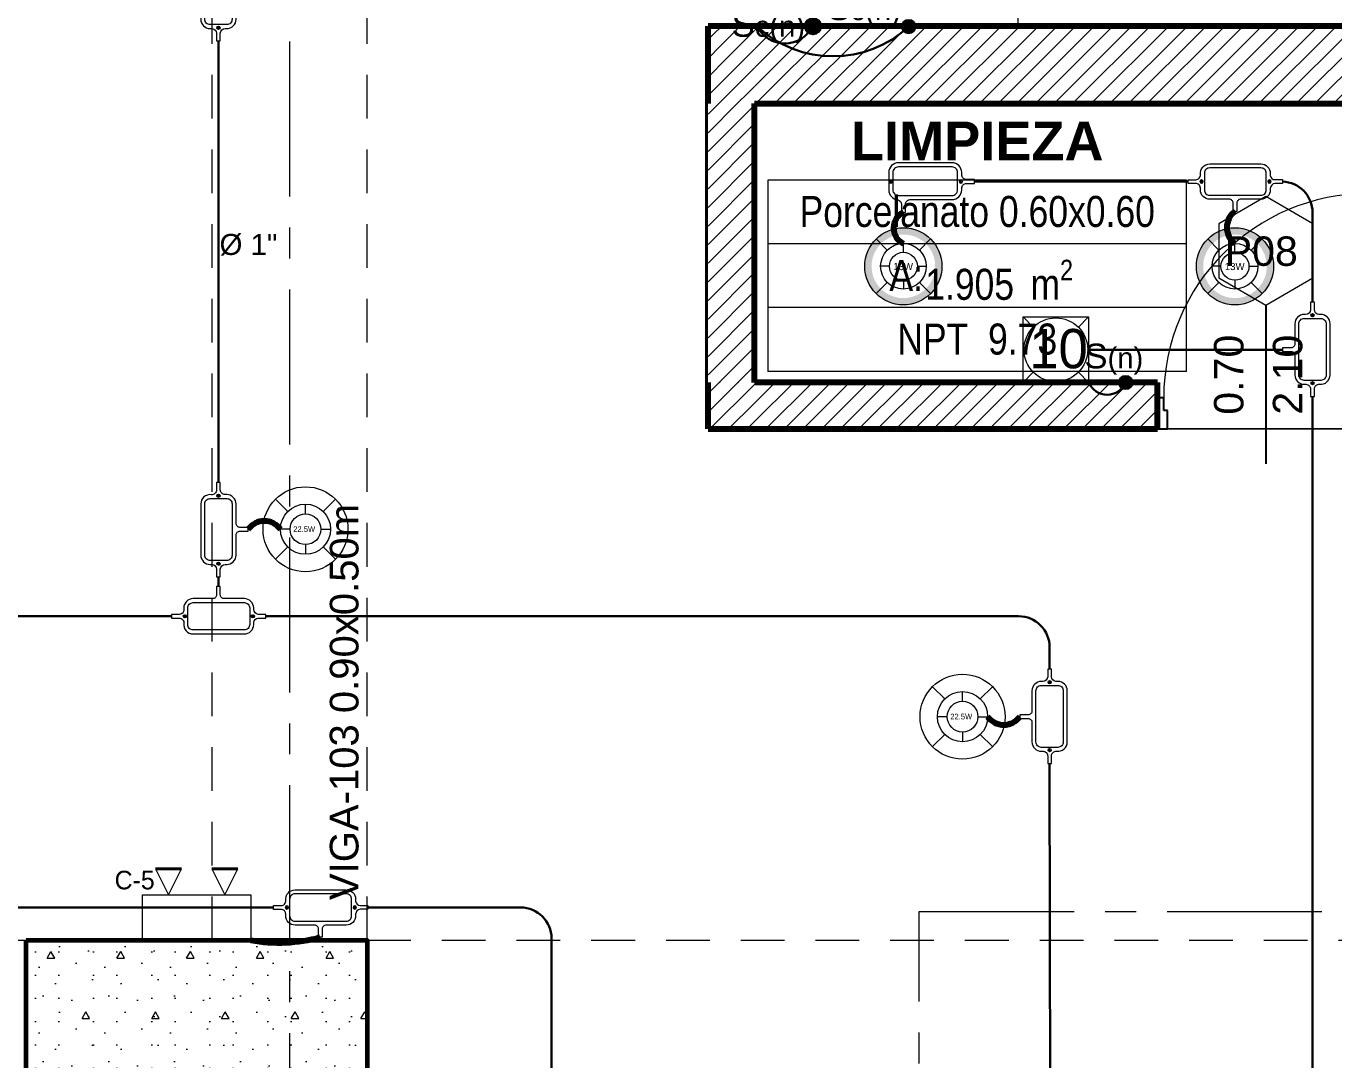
# Model space of a CAD drawing. Header units: inches. Extents: x -38 to 5698, y -33 to 92.
# Drawn here: x 228.47 to 232.689, y 17.014 to 20.35 of the extents above; entities that cross this region are included whole.
import ezdxf
from ezdxf.lldxf.tags import DXFTag

# ---------------------------------------------------------------- set-up
doc = ezdxf.new("R2010")
doc.units = ezdxf.units.IN
doc.header["$MEASUREMENT"] = 0
doc.set_wipeout_variables(frame=1)
for name, pattern in [('CONTINUA', [0]), ('Hidden Line', [0.195611, 0.141111, -0.0545]), ('Punto & Raya', [0.65, 0.5, -0.075, 0, -0.075]), ('Rayas', [0.282222, 0.141111, -0.141111]), ('Wipeout_Contour', [1, 0, -1])]:
    doc.linetypes.add(name, pattern=pattern)
for name, color, linetype, lineweight in [('00 IE CKTO ILUMINACION', 3, 'Continuous', 50), ('00 IE CKTO TOMAS', 111, 'Rayas', 18), ('00_IE_Luminarias', 6, 'Continuous', 30), ('01 IE LUM LED AD DN570C', 1, 'Continuous', 13), ('01 IE LUM LED EMP DN570B', 3, 'Continuous', 13), ('ALUMBRADO_CONDUIT', 30, 'CONDUIT1', 30), ('ALUMBRADO_PVC', 6, 'PVC1', 30), ('Bancas', 1, 'Continuous', 13), ('Cable Alumbrado', 150, 'Continuous', 30), ('CABLEADO EXT.', 3, 'PVCSUBT', 30), ('pulsador', 4, 'Continuous', 40), ('Simb_Alumbrado', 140, 'CONTINUA', 30)]:
    doc.layers.add(name, color=color, linetype=linetype, lineweight=lineweight)
for name, color, linetype in [('02 _ ARQ _ ALB _ Ejes Generales', 7, 'Continuous'), ('02 _ ARQ _ ZON _ Espacio.3D', 7, 'Continuous'), ('08 _ STR _ EXT _ 06 Columnas', 7, 'Continuous'), ('08 _ STR _ EXT _ 09 Vigas', 7, 'Continuous'), ('1TEXT', 8, 'Continuous'), ('Estructura - 04 MURO', 7, 'Continuous'), ('Marcador - Secciones', 251, 'Continuous'), ('Notas - Etiquetas', 251, 'Continuous')]:
    doc.layers.add(name, color=color, linetype=linetype)
doc.styles.add('Annotative', font='arial.ttf')
doc.styles.add('Arial', font='arial.ttf')
doc.styles.add('Estilo_Generado_4', font='swisse.ttf')
doc.styles.add('Estilo_Generado_8', font='arialbd.ttf')
doc.styles.add('Estilo_Generado_9', font='ARIALN.TTF')
doc.styles.add('{18b73a54-fa43-428c-adcb-c1c7bbdf2c84}', font='Simplex.shx')
tags = doc.linetypes.add('CONDUIT', pattern='A,1.5,-0.210535,["con",{18b73a54-fa43-428c-adcb-c1c7bbdf2c84},S=0.2,R=0,X=0,Y=-0.065594],-0.702384', length=2.412919).pattern_tags.tags
tags[6] = DXFTag(74, 10)
tags = doc.linetypes.add('CONDUIT1', pattern='A,1,-0.19772,["con",{18b73a54-fa43-428c-adcb-c1c7bbdf2c84},S=0.2,R=0,X=0,Y=-0.065594],-0.593642', length=1.791362).pattern_tags.tags
tags[6] = DXFTag(74, 10)
tags = doc.linetypes.add('PVC1', pattern='A,1,-0.19772,["PVC",{18b73a54-fa43-428c-adcb-c1c7bbdf2c84},S=0.13,R=0,X=0,Y=-0.061851],-0.507647', length=1.705367).pattern_tags.tags
tags[6] = DXFTag(74, 10)
tags = doc.linetypes.add('PVCSUBT', pattern='A,0.6,-0.3,0.6,-0.075691,["PVC",Standard,S=0.2,R=0,X=0,Y=-0.093724],-0.621005', length=2.196696).pattern_tags.tags
tags[10] = DXFTag(74, 10)
pattern_1 = [(45, (185.000023, 3e-09), (-0.030052038, 0.030052038), [])]

# ---------------------------------------------------------------- blocks, each defined once
blk = doc.blocks.new('LUM DN570C')
at = {"layer": '01 IE LUM LED AD DN570C'}
h = blk.add_hatch(color=256, dxfattribs=at)
edge = h.paths.add_edge_path()
edge.add_arc((0, 0), 0.1344, 0, 360)
edge = h.paths.add_edge_path(flags=17)
edge.add_arc((0, 0), 0.1108, 0, 360)
for p, q in [((-0.0561, 0.0563), (-0.0949, 0.0952)), ((0.0561, 0.0563), (0.0949, 0.0952)), ((-0.0561, -0.0563), (-0.0949, -0.0952)), ((0.0561, -0.0563), (0.0949, -0.0952))]:
    blk.add_line(p, q, dxfattribs=at)
at = {"layer": '01 IE LUM LED AD DN570C', "ltscale": 0.4}
for p, q in [((0, 0.0487), (0, 0.0795)), ((-0.0487, 0), (-0.0795, 0)), ((0.0487, 0), (0.0795, 0)), ((0, -0.0487), (0, -0.0795))]:
    blk.add_line(p, q, dxfattribs=at)
at = {"layer": '01 IE LUM LED AD DN570C'}
for radius in [0.1344, 0.0795]:
    blk.add_circle((0, 0), radius, dxfattribs=at)
at = {"layer": '01 IE LUM LED AD DN570C', "ltscale": 0.4}
blk.add_circle((0, 0), 0.0487, dxfattribs=at)
at = {"color": 1, "linetype": 'ByBlock', "lineweight": 80, "insert": (-0.0353, 0.0117), "char_height": 0.025, "width": 0.622217, "attachment_point": 1}
blk.add_mtext('13W ', dxfattribs=at)
blk = doc.blocks.new('LUMINARIA 2')
at = {"layer": '01 IE LUM LED EMP DN570B'}
for p, q in [((-0.0939, 0.0936), (-0.1589, 0.1584)), ((0.0939, 0.0936), (0.1589, 0.1584)), ((-0.0939, -0.0936), (-0.1589, -0.1584)), ((0.0939, -0.0936), (0.1589, -0.1584))]:
    blk.add_line(p, q, dxfattribs=at)
at = {"layer": '01 IE LUM LED EMP DN570B', "ltscale": 0.4}
for p, q in [((0, 0.0813), (0, 0.1326)), ((-0.0813, 0), (-0.1326, 0)), ((0.0813, 0), (0.1326, 0)), ((0, -0.0813), (0, -0.1326))]:
    blk.add_line(p, q, dxfattribs=at)
at = {"layer": '01 IE LUM LED EMP DN570B'}
for radius in [0.2244, 0.1326]:
    blk.add_circle((0, 0), radius, dxfattribs=at)
at = {"layer": '01 IE LUM LED EMP DN570B', "ltscale": 0.4}
blk.add_circle((0, 0), 0.0813, dxfattribs=at)
at = {"layer": '01 IE LUM LED EMP DN570B', "color": 8, "linetype": 'ByBlock', "lineweight": 80, "insert": (-0.0649, 0.0156), "char_height": 0.03, "width": 0.178585, "attachment_point": 1}
blk.add_mtext('{\\C3;22.5W}', dxfattribs=at)
blk = doc.blocks.new('oval t')
at = {"layer": 'Simb_Alumbrado', "lineweight": 13}
blk.add_lwpolyline([(0.0141, 0.0102, -0.414214), (0.0041, 0.0202), (0.0041, 0.0416), (-0.0056, 0.0416), (-0.0056, 0.0202, -0.414214), (-0.0156, 0.0102), (-0.0659, 0.0102, 0.414214), (-0.0899, -0.0138), (-0.0899, -0.0183, -0.414214), (-0.1019, -0.0303), (-0.1213, -0.0303), (-0.1213, -0.04), (-0.1016, -0.04, -0.451917), (-0.0897, -0.0535, 0.451917), (-0.0659, -0.0805), (0.0659, -0.0805, 0.414214), (0.0899, -0.0566), (0.0899, -0.0512, -0.398753), (0.1019, -0.0401), (0.1213, -0.0401), (0.1213, -0.0304), (0.1019, -0.0304, -0.368669), (0.0899, -0.0176), (0.0899, -0.0138, 0.414214), (0.0659, 0.0102), (0.0141, 0.0102)], format="xyb", dxfattribs=at)
blk.add_lwpolyline([(-0.0659, 0), (0.0659, 0, -0.414214), (0.0797, -0.0138), (0.0797, -0.0566, -0.414214), (0.0659, -0.0703), (-0.0659, -0.0703, -0.414214), (-0.0797, -0.0566), (-0.0797, -0.0138, -0.414214)], format="xyb", close=True, dxfattribs=at)
for points in [[(-0.0869, -0.031), (-0.0869, -0.0394)], [(0.0879, -0.031), (0.0879, -0.0394)], [(-0.0911, -0.0352), (-0.0828, -0.0352)], [(0.0837, -0.0352), (0.0921, -0.0352)]]:
    blk.add_lwpolyline(points, dxfattribs=at)
for centre in [(-0.0869, -0.0352), (0.0879, -0.0352)]:
    blk.add_circle(centre, 0.00419, dxfattribs=at)
blk = doc.blocks.new('CAJA OVAL TIPO L')
at = {"layer": 'Simb_Alumbrado', "lineweight": 13}
blk.add_lwpolyline([(-0.0491, -0.079), (-0.0491, -0.0343, -0.380413), (-0.0258, -0.0088), (-0.0258, -0.0088, 0.341426), (-0.0164, 0.0033), (-0.0164, 0.0236), (-0.0063, 0.0236), (-0.0063, 0.0033, 0.414214), (0.0063, -0.0092), (0.1138, -0.0092, -0.414214), (0.1388, -0.0343), (0.1388, -0.0382, 0.414214), (0.1513, -0.0508), (0.1716, -0.0508), (0.1716, -0.0609), (0.1513, -0.0609, 0.414214), (0.1388, -0.0734), (0.1388, -0.079, -0.414214), (0.1138, -0.104), (-0.0241, -0.104, -0.414214), (-0.0491, -0.079, 0.414214)], format="xyb", dxfattribs=at)
blk.add_lwpolyline([(-0.0241, -0.0199), (0.1138, -0.0199, -0.414214), (0.1282, -0.0343), (0.1282, -0.079, -0.414214), (0.1138, -0.0934), (-0.0241, -0.0934, -0.414214), (-0.0384, -0.079), (-0.0384, -0.0343, -0.414214)], format="xyb", close=True, dxfattribs=at)
for points in [[(-0.0483, -0.0558), (-0.0395, -0.0558)], [(-0.0439, -0.0514), (-0.0439, -0.0602)], [(0.1323, -0.0558), (0.1411, -0.0558)], [(0.1367, -0.0514), (0.1367, -0.0602)]]:
    blk.add_lwpolyline(points, dxfattribs=at)
for centre in [(-0.0439, -0.0558), (0.1367, -0.0558)]:
    blk.add_circle(centre, 0.00438, dxfattribs=at)
blk = doc.blocks.new('100x100x80 adosado')
at = {"layer": 'Simb_Alumbrado', "lineweight": 13}
blk.add_lwpolyline([(-0.0768, 0.0788), (0.0194, 0.0788), (0.0194, -0.0174), (-0.0768, -0.0174)], close=True, dxfattribs=at)
at = {"layer": 'Simb_Alumbrado', "lineweight": 9}
for points in [[(-0.0768, 0.0788), (-0.0618, 0.0638)], [(0.0043, 0.0638), (0.0194, 0.0788)], [(-0.0768, -0.0174), (-0.0618, -0.0023)], [(0.0043, -0.0023), (0.0194, -0.0174)]]:
    blk.add_lwpolyline(points, dxfattribs=at)
blk.add_circle((-0.0287, 0.0307), 0.0467, dxfattribs=at)
at = {"layer": 'Simb_Alumbrado', "lineweight": 9, "insert": (-0.0677, 0.0612), "char_height": 0.05773, "attachment_point": 1}
blk.add_mtext_dynamic_manual_height_columns('10', width=0.119989, gutter_width=12.5, heights=[0], dxfattribs=at)
blk = doc.blocks.new('ii3t')
at = {"layer": 'Simb_Alumbrado', "lineweight": 5}
h = blk.add_hatch(color=3, dxfattribs=at)
edge = h.paths.add_edge_path()
edge.add_arc((0, 0), 0.0164, 0, 360)
blk.add_circle((0, 0), 0.0164, dxfattribs=at)
blk = doc.blocks.new('pulsador')
at = {"layer": 'pulsador', "lineweight": 40}
h = blk.add_hatch(color=4, dxfattribs=at)
h.dxf.hatch_style = 1
h.paths.add_polyline_path([(246.2314, 46.0882, 1), (246.279, 46.0882, 1)])
h.paths.add_polyline_path([(246.2786, 46.0882, -1), (246.2317, 46.0882, -1)], flags=16)
h.paths.add_polyline_path([(246.271, 46.0882, -1), (246.2393, 46.0882, -1)], flags=0)
at = {"layer": 'pulsador'}
h = blk.add_hatch(color=4, dxfattribs=at)
h.dxf.hatch_style = 1
h.paths.add_polyline_path([(246.2393, 46.0882, 1), (246.271, 46.0882, 1)])
at = {"layer": 'pulsador', "color": 4, "lineweight": 50}
blk.add_circle((246.2552, 46.0882), 0.0238, dxfattribs=at)
at = {"layer": 'pulsador', "color": 4, "lineweight": 40}
blk.add_circle((246.2552, 46.0882), 0.0235, dxfattribs=at)
at = {"layer": 'pulsador', "color": 4}
blk.add_circle((246.2552, 46.0882), 0.0159, dxfattribs=at)
blk = doc.blocks.new('luz de emergencia')
at = {"color": 5, "lineweight": 40}
for p, q in [((164.1493, 48.9365, -0.0001), (164.2333, 48.9365, -0.0001)), ((164.3313, 48.9365, -0.0001), (164.4153, 48.9365, -0.0001))]:
    blk.add_line(p, q, dxfattribs=at)
at = {"layer": '00_IE_Luminarias', "color": 5, "linetype": 'Continuous', "lineweight": 13}
for p, q in [((164.1913, 49.0205, -0.0001), (164.1493, 48.9365, -0.0001)), ((164.2333, 48.9365, -0.0001), (164.1913, 49.0205, -0.0001)), ((164.3733, 49.0205, -0.0001), (164.3313, 48.9365, -0.0001)), ((164.4153, 48.9365, -0.0001), (164.3733, 49.0205, -0.0001))]:
    blk.add_line(p, q, dxfattribs=at)
at = {"layer": '00_IE_Luminarias', "color": 5, "linetype": 'Continuous', "lineweight": 13, "elevation": -0.0001}
blk.add_lwpolyline([(164.4573, 49.0205), (164.1073, 49.0205), (164.1073, 49.1666), (164.4573, 49.1665)], close=True, dxfattribs=at)

msp = doc.modelspace()

# ---------------------------------------------------------------- hatches: boundary and pattern name
at = {"layer": '08 _ STR _ EXT _ 06 Columnas', "linetype": 'Continuous', "lineweight": 9}
h = msp.add_hatch(dxfattribs=at)
h.set_pattern_fill('HORMIGÓN_EN_MASA_0002', style=0, pattern_type=2)
h.set_pattern_definition([(0, (185.00002, 3e-09), (0, 0.3897114), [0.024375, -0.200625]), (0, (185.11252, 0.19486), (0, 0.3897114), [0.024375, -0.200625]), (60, (185.00002, 3e-09), (-0.3375, 0.1948557), [0.024375, -0.200625]), (60, (185.22502, 3e-09), (-0.3375, 0.1948557), [0.024375, -0.200625]), (120, (185.0244, 3e-09), (0.3375, 0.1948557), [0.024375, -0.200625]), (120, (185.2494, 3e-09), (0.3375, 0.1948557), [0.024375, -0.200625]), (0, (185.00002, 0.0375), (0, 0.075), [0, -0.075, 0, -0.1125]), (45, (185.03752, 0.0375), (-0.05303301, 0.05303301), [0, -0.05625, 0, -0.09375])])
h.paths.add_polyline_path([(228.47, 17.4), (228.47, 16.9), (229.07, 16.9), (229.07, 16.1), (229.57, 16.1), (229.57, 17.4)])

# ---------------------------------------------------------------- linework, layer by layer
at = {"layer": '02 _ ARQ _ ALB _ Ejes Generales', "color": 251, "linetype": 'Punto & Raya', "lineweight": 13}
msp.add_line((229.32, 45.9), (229.32, 2.05), dxfattribs=at)
at = {"layer": '02 _ ARQ _ ZON _ Espacio.3D', "color": 252, "linetype": 'Continuous', "lineweight": 13}
for p, q in [((232.2136, 19.8534), (230.8633, 19.8534)), ((230.8633, 19.8534), (230.8633, 19.2358)), ((232.2136, 19.2358), (232.2136, 19.8534)), ((232.2136, 19.6476), (230.8633, 19.6476)), ((232.2136, 19.4417), (230.8633, 19.4417)), ((232.2136, 19.2358), (230.8633, 19.2358))]:
    msp.add_line(p, q, dxfattribs=at)
at = {"layer": '02 _ ARQ _ ZON _ Espacio.3D', "color": 254, "linetype": 'Continuous', "lineweight": 0, "flags": 128}
msp.add_lwpolyline([(205.07, 17.4), (229.57, 17.4), (229.57, 16.25), (230.77, 16.25), (230.77, 15.5372), (232.42, 15.5372), (232.42, 15.1499), (233.32, 15.1499), (233.3204, 17.1), (232.82, 17.1), (232.82, 19.05), (230.67, 19.05), (230.67, 20.35), (231.67, 20.35), (231.67, 22.25), (231.17, 22.25), (231.17, 22.7), (231.67, 22.7), (231.67, 24.4), (231.17, 24.4), (231.17, 24.85), (231.67, 24.85), (231.67, 29.7), (208.07, 29.7)], dxfattribs=at)
at = {"layer": '02 _ ARQ _ ZON _ Espacio.3D', "color": 9, "linetype": 'Continuous', "lineweight": 5, "flags": 128}
msp.add_lwpolyline([(230.82, 19.2), (232.12, 19.2), (232.12, 19.05), (232.82, 19.05), (232.82, 20.1), (230.82, 20.1)], close=True, dxfattribs=at)
at = {"layer": '08 _ STR _ EXT _ 06 Columnas', "color": 7, "linetype": 'Continuous', "lineweight": 60, "flags": 128}
msp.add_lwpolyline([(228.47, 17.4), (229.57, 17.4), (229.57, 16.1), (229.07, 16.1), (229.07, 16.9), (228.47, 16.9)], close=True, dxfattribs=at)
at = {"layer": '08 _ STR _ EXT _ 09 Vigas', "color": 251, "linetype": 'Hidden Line', "lineweight": 13}
for p, q in [((229.07, 17.4), (229.07, 29.7)), ((229.57, 17.4), (229.57, 29.7)), ((194.57, 17.4), (229.07, 17.4)), ((229.57, 17.4), (236.07, 17.4))]:
    msp.add_line(p, q, dxfattribs=at)
at = {"layer": 'ALUMBRADO_CONDUIT', "color": 30, "lineweight": 30, "ltscale": 0.4, "true_color": 0xf26722}
for p, q in [((229.0903, 20.3028), (229.0903, 18.8775)), ((231.5296, 19.8486), (232.219, 19.8486)), ((232.6201, 19.4589), (232.6201, 19.7485)), ((231.8979, 19.3058), (232.5239, 19.3058)), ((232.6201, 16.5219), (232.6201, 19.1547)), ((229.0903, 18.5733), (229.0903, 18.5417)), ((228.295, 18.4454, 0), (228.9392, 18.4454)), ((229.2434, 18.4454), (231.672, 18.4455)), ((231.7721, 18.2746), (231.7721, 18.3455)), ((231.7738, 16.5611), (231.772, 17.9704)), ((228.4052, 17.5058, -0.0001), (229.268, 17.5058, -0.0001)), ((229.57, 17.5058, -0.0001), (230.0649, 17.5058, -0.0001)), ((230.1649, 16.5182, -0.0001), (230.1649, 17.4058, -0.0001))]:
    msp.add_line(p, q, dxfattribs=at)
for centre, radius, start, end in [((232.52, 19.7484), 0.1001, 0.0203, 88.1843), ((231.6721, 18.3455), 0.1, 0, 90.0013)]:
    msp.add_arc(centre, radius, start, end, dxfattribs=at)
at = {"layer": 'ALUMBRADO_CONDUIT', "color": 30, "lineweight": 30, "ltscale": 0.4, "true_color": 0xf26722, "extrusion": (1.04246e-05, -4.57186e-06, 1)}
msp.add_arc((230.0649, 17.4058, 0.0022), 0.1, 360, 90, dxfattribs=at)
at = {"layer": 'CABLEADO EXT.', "color": 3, "lineweight": 80}
for centre, radius, start, end in [((231.3241, 19.6988), 0.0556, 115.4571, 244.5429), ((232.4078, 19.7003), 0.0641, 126.0183, 233.9817), ((229.2384, 18.6887), 0.0641, 36.0183, 143.9817), ((231.6239, 18.1592), 0.0641, 216.0183, 323.9817), ((229.2857, 17.9043, -0.0002), 0.5124, 259.8055, 285.0888)]:
    msp.add_arc(centre, radius, start, end, dxfattribs=at)
at = {"layer": 'Estructura - 04 MURO', "color": 152, "linetype": 'Continuous', "lineweight": 25}
msp.add_line((232.47, 19.45), (232.47, 18.9375), dxfattribs=at)
at = {"layer": 'Estructura - 04 MURO', "color": 165, "linetype": 'Continuous', "lineweight": 25}
msp.add_line((232.152, 19.05), (232.152, 19.11), dxfattribs=at)
at = {"layer": 'Estructura - 04 MURO', "color": 251, "linetype": 'Continuous', "lineweight": 13, "flags": 128}
msp.add_lwpolyline([(232.47, 19.8), (232.3184, 19.7125), (232.3184, 19.5375), (232.47, 19.45), (232.6215, 19.5375), (232.6215, 19.7125)], close=True, dxfattribs=at)
at = {"layer": 'Marcador - Secciones', "color": 251, "linetype": 'Punto & Raya', "lineweight": 13}
for p, q in [((231.3507, 10.0018), (231.3507, 17.4928)), ((231.3507, 17.4928), (241.7072, 17.4928))]:
    msp.add_line(p, q, dxfattribs=at)

# ---------------------------------------------------------------- block references
at = {"layer": '01 IE LUM LED AD DN570C', "color": 1, "lineweight": 5, "xscale": 0.9263905751172247, "yscale": 0.9263905751172247, "zscale": 0.9263905751172247}
for p in [(231.3002, 19.575), (232.37, 19.575)]:
    msp.add_blockref('LUM DN570C', p, dxfattribs=at)
at = {"layer": '01 IE LUM LED EMP DN570B', "xscale": 0.6105334384153049, "yscale": 0.6105334384153049, "zscale": 0.6105334384153049}
for p in [(229.3712, 18.7264), (231.4911, 18.1215)]:
    msp.add_blockref('LUMINARIA 2', p, dxfattribs=at)
at = {"layer": 'ALUMBRADO_CONDUIT', "linetype": 'CONDUIT', "lineweight": 30, "xscale": -1.253906979044094, "yscale": 1.253906979044094, "zscale": 1.253906979044094, "rotation": 180}
msp.add_blockref('CAJA OVAL TIPO L', (231.3144, 19.7786), dxfattribs=at)
at = {"layer": 'Bancas', "color": 252, "true_color": 0x939598, "yscale": 1.253906979044094, "zscale": 1.253906979044094}
for p, xscale, rotation in [((229.1344, 20.4549), 1.253906979044094, 270), ((232.3711, 19.8043), -1.253906979044094, 180), ((232.576, 19.3068), 1.253906979044094, 90), ((229.1344, 18.7254), 1.253906979044094, 270), ((231.7279, 18.1225), 1.253906979044094, 89.99999999999999), ((229.4201, 17.4617, -0.0001), -1.253906979044094, 180)]:
    msp.add_blockref('oval t', p, dxfattribs=dict(at, xscale=xscale, rotation=rotation))
at = {"layer": 'Bancas', "color": 252, "true_color": 0x939598, "xscale": 1.253906979044094, "yscale": 1.253906979044094, "zscale": 1.253906979044094}
msp.add_blockref('oval t', (229.0913, 18.4896), dxfattribs=at)
at = {"layer": 'pulsador', "color": 4, "lineweight": 40, "rotation": 180}
msp.add_blockref('luz de emergencia', (393.3023, 66.5666, 0.0001), dxfattribs=at)

# ---------------------------------------------------------------- texts
at = {"layer": '00 IE CKTO ILUMINACION', "color": 3, "linetype": 'CONTINUA', "lineweight": 15}
msp.add_text('C-5', height=0.06, dxfattribs=at).set_placement((228.7554, 17.5642))
at = {"layer": '00 IE CKTO TOMAS', "insert": (231.8843, 19.2251), "char_height": 0.08, "width": 0.768045, "attachment_point": 7, "style": 'Annotative'}
msp.add_mtext('S{\\H0.84375x;(n)}', dxfattribs=at)
at = {"layer": '02 _ ARQ _ ZON _ Espacio.3D', "color": 252, "lineweight": 25, "attachment_point": 2}
for s, insert, char_height, style in [('\\A1;{\\pqc;\\pt0;\\fArial|b1|i0|c0|p34;LIMPIEZA}', (231.5385, 20.0419), 0.125, 'Estilo_Generado_8'), ('\\A1;{\\pqc;\\pt0;\\fArial Narrow|b0|i0|c0|p34;Porcelanato 0.60x0.60}', (231.5385, 19.802), 0.1, 'Estilo_Generado_9'), ('\\A1;{\\pqc;\\pt0;\\fArial Narrow|b0|i0|c0|p34;A: }', (231.3093, 19.5957), 0.1, 'Estilo_Generado_9'), ('\\A1;{\\pqc;\\pt0,0.3;\\fArial Narrow|b0|i0|c0|p34;1.905\\fArial Narrow|b0|i0|c0|p34;\\A1{\\H.66x;\\S^  ;}\\fArial Narrow|b0|i0|c0|p34; m\\fArial Narrow|b0|i0|c0|p34;\\A1{\\H.66x;\\S2^  ;}}', (231.6091, 19.5961), 0.1, 'Estilo_Generado_9'), ('\\A1;{\\pqc;\\pt0;\\fArial Narrow|b0|i0|c0|p34;NPT  9.73}', (231.5385, 19.3902), 0.1, 'Estilo_Generado_9')]:
    msp.add_mtext(s, dxfattribs=dict(at, insert=insert, char_height=char_height, style=style))
at = {"layer": '1TEXT', "color": 50, "linetype": 'Continuous', "style": 'Arial'}
msp.add_text('%%C 1"', height=0.06788, rotation=0, dxfattribs=at).set_placement((229.094, 19.6116, 0))
at = {"layer": 'Estructura - 04 MURO', "color": 251, "lineweight": 25, "insert": (232.3367, 19.575), "char_height": 0.095, "attachment_point": 7, "style": 'Estilo_Generado_4'}
msp.add_mtext('\\A1;{\\pql;\\pt0;\\fSwis721 Ex BT|b0|i0|c0|p34;P08\\fSwis721 Ex BT|b0|i0|c0|p34;\\fSwis721 Ex BT|b0|i0|c0|p34;\\fSwis721 Ex BT|b0|i0|c0|p34;}', dxfattribs=at)
at = {"layer": 'Estructura - 04 MURO', "color": 251, "lineweight": 25, "char_height": 0.095, "attachment_point": 7, "rotation": 90, "style": 'Estilo_Generado_4'}
for s, insert in [('\\A1;{\\pql;\\pt0;\\fSwis721 Ex BT|b0|i0|c0|p34;0.70\\fSwis721 Ex BT|b0|i0|c0|p34;\\A1{\\H.66x;\\S^  ;}\\fSwis721 Ex BT|b0|i0|c0|p34;\\fSwis721 Ex BT|b0|i0|c0|p34;}', (232.425, 19.096)), ('\\A1;{\\pql;\\pt0;\\fSwis721 Ex BT|b0|i0|c0|p34;2.10\\fSwis721 Ex BT|b0|i0|c0|p34;\\A1{\\H.66x;\\S^  ;}\\fSwis721 Ex BT|b0|i0|c0|p34;\\fSwis721 Ex BT|b0|i0|c0|p34;}', (232.615, 19.096))]:
    msp.add_mtext(s, dxfattribs=dict(at, insert=insert))
at = {"layer": 'Notas - Etiquetas', "color": 8, "linetype": 'Continuous', "lineweight": 13, "insert": (229.5435, 17.5297), "char_height": 0.0925, "attachment_point": 7, "rotation": 90, "style": 'Estilo_Generado_4'}
msp.add_mtext('\\A1;{\\pql;\\fSwis721 Ex BT|b0|i0|c0|p34;VIGA-103\\fSwis721 Ex BT|b0|i0|c0|p34; \\fSwis721 Ex BT|b0|i0|c0|p34;0.90\\fSwis721 Ex BT|b0|i0|c0|p34;x\\fSwis721 Ex BT|b0|i0|c0|p34;0.50\\fSwis721 Ex BT|b0|i0|c0|p34;m}', dxfattribs=at)

# ---------------------------------------------------------------- next in the draw order: wipeouts: each hides what was drawn before it
at = {"color": 254, "linetype": 'Wipeout_Contour', "lineweight": 0, "ltscale": 4962.3776}
msp.add_wipeout([(230.82, 20.1), (230.67, 20.35), (230.67, 20.1)], dxfattribs=at).dxf.layer = 'Estructura - 04 MURO'
at = {"color": 254, "linetype": 'Wipeout_Contour', "lineweight": 0, "ltscale": 4962.352613}
msp.add_wipeout([(230.67, 19.2), (230.67, 19.05), (230.82, 19.2)], dxfattribs=at).dxf.layer = 'Estructura - 04 MURO'

# ---------------------------------------------------------------- next in the draw order: hatches: boundary and pattern name
at = {"layer": 'Estructura - 04 MURO', "linetype": 'Continuous', "lineweight": 5}
h = msp.add_hatch(dxfattribs=at)
h.set_pattern_fill('LADRILLO_COMÚN_0002', color=252, style=0, pattern_type=2)
h.set_pattern_definition(pattern_1)
h.paths.add_polyline_path([(230.82, 20.1), (230.67, 20.35), (230.67, 20.1)])
h = msp.add_hatch(dxfattribs=at)
h.set_pattern_fill('LADRILLO_COMÚN_0002', color=252, style=0, pattern_type=2)
h.set_pattern_definition(pattern_1)
h.paths.add_polyline_path([(230.67, 19.2), (230.67, 19.05), (230.82, 19.2)])

# ---------------------------------------------------------------- next in the draw order: wipeouts: each hides what was drawn before it
at = {"color": 254, "linetype": 'Wipeout_Contour', "lineweight": 0, "ltscale": 6626.746294}
msp.add_wipeout([(230.82, 20.1), (236.07, 20.1), (236.07, 20.35), (230.82, 20.35)], dxfattribs=at).dxf.layer = 'Estructura - 04 MURO'
at = {"color": 254, "linetype": 'Wipeout_Contour', "lineweight": 0, "ltscale": 4961.4894}
msp.add_wipeout([(230.82, 19.2), (230.67, 19.05), (230.82, 19.05)], dxfattribs=at).dxf.layer = 'Estructura - 04 MURO'

# ---------------------------------------------------------------- next in the draw order: hatches: boundary and pattern name
at = {"layer": 'Estructura - 04 MURO', "linetype": 'Continuous', "lineweight": 5}
h = msp.add_hatch(dxfattribs=at)
h.set_pattern_fill('LADRILLO_COMÚN_0002', color=252, style=0, pattern_type=2)
h.set_pattern_definition(pattern_1)
h.paths.add_polyline_path([(230.82, 20.1), (236.07, 20.1), (236.07, 20.35), (230.82, 20.35)])
h = msp.add_hatch(dxfattribs=at)
h.set_pattern_fill('LADRILLO_COMÚN_0002', color=252, style=0, pattern_type=2)
h.set_pattern_definition(pattern_1)
h.paths.add_polyline_path([(230.82, 19.2), (230.67, 19.05), (230.82, 19.05)])

# ---------------------------------------------------------------- next in the draw order: block references
at = {"color": 4, "lineweight": 40}
msp.add_blockref('pulsador', (-15.2466, -25.7382), dxfattribs=at)
at = {"layer": 'Cable Alumbrado', "lineweight": 0, "xscale": 1.404578189384958, "yscale": 1.404578189384958, "zscale": 1.404578189384958}
msp.add_blockref('ii3t', (231.3171, 20.3487), dxfattribs=at)

# ---------------------------------------------------------------- next in the draw order: texts
at = {"layer": '00 IE CKTO TOMAS', "insert": (231.0552, 20.3491), "char_height": 0.08, "width": 0.768045, "attachment_point": 7, "style": 'Annotative'}
msp.add_mtext('S{\\H0.84375x;c(n)}', dxfattribs=at)

# ---------------------------------------------------------------- next in the draw order: wipeouts: each hides what was drawn before it
at = {"color": 254, "linetype": 'Wipeout_Contour', "lineweight": 0, "ltscale": 4961.543001}
msp.add_wipeout([(230.82, 20.35), (230.67, 20.35), (230.82, 20.1)], dxfattribs=at).dxf.layer = 'Estructura - 04 MURO'
at = {"color": 254, "linetype": 'Wipeout_Contour', "lineweight": 0, "ltscale": 6618.794483}
msp.add_wipeout([(230.82, 19.2), (230.82, 19.05), (232.12, 19.05), (232.12, 19.2)], dxfattribs=at).dxf.layer = 'Estructura - 04 MURO'

# ---------------------------------------------------------------- next in the draw order: hatches: boundary and pattern name
at = {"layer": 'Estructura - 04 MURO', "linetype": 'Continuous', "lineweight": 5}
h = msp.add_hatch(dxfattribs=at)
h.set_pattern_fill('LADRILLO_COMÚN_0002', color=252, style=0, pattern_type=2)
h.set_pattern_definition(pattern_1)
h.paths.add_polyline_path([(230.82, 20.35), (230.67, 20.35), (230.82, 20.1)])
h = msp.add_hatch(dxfattribs=at)
h.set_pattern_fill('LADRILLO_COMÚN_0002', color=252, style=0, pattern_type=2)
h.set_pattern_definition(pattern_1)
h.paths.add_polyline_path([(230.82, 19.2), (230.82, 19.05), (232.12, 19.05), (232.12, 19.2)])

# ---------------------------------------------------------------- next in the draw order: linework, layer by layer
at = {"layer": 'ALUMBRADO_PVC', "linetype": 'PVC1', "ltscale": 0.4}
for centre, radius, start, end in [((230.9179, 20.3953), 0.101, 206.6295, 333.3603), ((231.0731, 20.6107), 0.3581, 226.7196, 313.2804), ((231.9575, 19.2254), 0.0648, 203.0413, 336.9587)]:
    msp.add_arc(centre, radius, start, end, dxfattribs=at)
at = {"layer": 'Estructura - 04 MURO', "color": 7, "linetype": 'Continuous', "lineweight": 80}
msp.add_line((232.12, 19.05), (232.12, 19.2), dxfattribs=at)
at = {"layer": 'Estructura - 04 MURO', "color": 165, "linetype": 'Continuous', "lineweight": 25}
for p, q in [((232.14, 19.15), (232.12, 19.15)), ((232.12, 19.15), (232.12, 19.05)), ((232.14, 19.11), (232.14, 19.15)), ((232.152, 19.11), (232.14, 19.11)), ((232.12, 19.05), (232.152, 19.05))]:
    msp.add_line(p, q, dxfattribs=at)
at = {"layer": 'Estructura - 04 MURO', "color": 7, "linetype": 'Continuous', "lineweight": 80, "flags": 128}
for points in [[(236.07, 20.35), (230.67, 20.35)], [(230.67, 19.05), (230.67, 20.35)], [(230.82, 20.1), (232.82, 20.1)], [(232.12, 19.2), (230.82, 19.2)], [(230.67, 19.05), (232.12, 19.05)]]:
    msp.add_lwpolyline(points, dxfattribs=at)
at = {"layer": 'Estructura - 04 MURO', "color": 175, "linetype": 'Continuous', "lineweight": 15}
msp.add_arc((232.8, 19.15), 0.66, 90, 180, dxfattribs=at)

# ---------------------------------------------------------------- next in the draw order: block references
at = {"layer": 'ALUMBRADO_CONDUIT', "linetype": 'PVC1', "lineweight": 35, "xscale": 2.199856799627834, "yscale": 2.199856799627834, "zscale": 2.199856799627834}
msp.add_blockref('100x100x80 adosado', (231.8552, 19.2382), dxfattribs=at)
at = {"layer": 'Cable Alumbrado', "lineweight": 0, "xscale": 1.404578189384958, "yscale": 1.404578189384958, "zscale": 1.404578189384958}
msp.add_blockref('ii3t', (232.0171, 19.2), dxfattribs=at)

# ---------------------------------------------------------------- next in the draw order: texts
at = {"layer": '00 IE CKTO TOMAS', "insert": (230.7461, 20.2953), "char_height": 0.08, "width": 0.768045, "attachment_point": 7, "style": 'Annotative'}
msp.add_mtext('S{\\H0.84375x;c(n)}', dxfattribs=at)

# ---------------------------------------------------------------- next in the draw order: wipeouts: each hides what was drawn before it
at = {"color": 254, "linetype": 'Wipeout_Contour', "lineweight": 0, "ltscale": 6615.919581}
msp.add_wipeout([(230.67, 19.2), (230.82, 19.2), (230.82, 20.1), (230.67, 20.1)], dxfattribs=at).dxf.layer = 'Estructura - 04 MURO'

# ---------------------------------------------------------------- next in the draw order: hatches: boundary and pattern name
at = {"layer": 'Estructura - 04 MURO', "linetype": 'Continuous', "lineweight": 5}
h = msp.add_hatch(dxfattribs=at)
h.set_pattern_fill('LADRILLO_COMÚN_0002', color=252, style=0, pattern_type=2)
h.set_pattern_definition(pattern_1)
h.paths.add_polyline_path([(230.67, 19.2), (230.82, 19.2), (230.82, 20.1), (230.67, 20.1)])

# ---------------------------------------------------------------- next in the draw order: linework, layer by layer
at = {"layer": 'Estructura - 04 MURO', "color": 7, "linetype": 'Continuous', "lineweight": 80, "flags": 128}
msp.add_lwpolyline([(230.82, 19.2), (230.82, 20.1)], dxfattribs=at)

doc.saveas('drawing.dxf')
